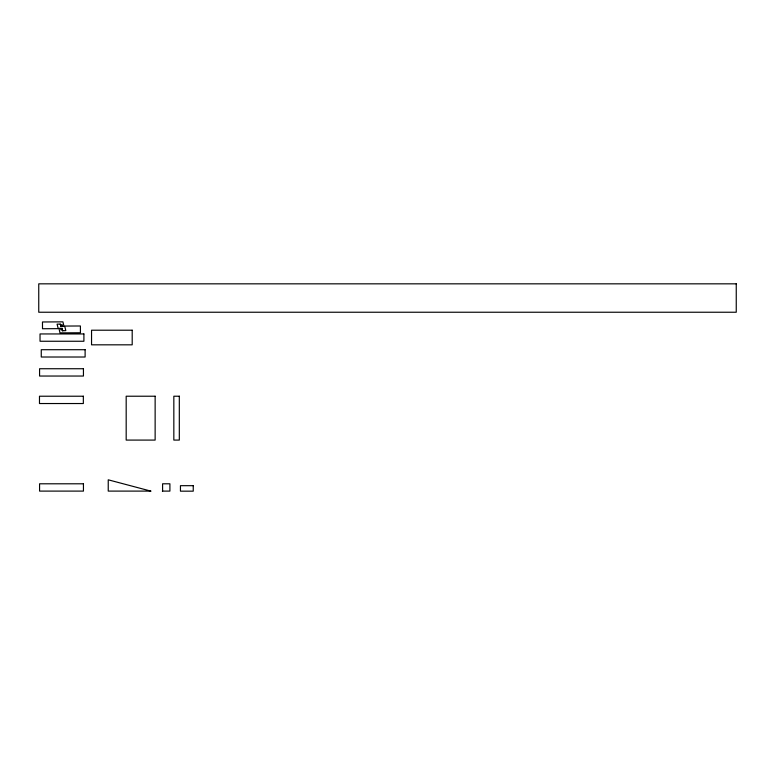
<?xml version="1.0" encoding="UTF-8"?>
<svg xmlns="http://www.w3.org/2000/svg" width="775" height="775" viewBox="0 0 775 775"><rect width="100%" height="100%" fill="white"/><g stroke="black" fill="none" stroke-linecap="round" stroke-linejoin="round"><path stroke-width="1.16" d="M60.576 325.558L60.576 326.42L63.967 326.391L62.93 321.858L42.47 321.974L42.509 328.745L58.222 328.648L57.079 324.134L60.227 324.105M60.227 324.115L60.566 324.957L62.262 324.773L61.922 325.558M60.576 325.568L61.932 325.723M62.339 330.78L65.817 330.596L64.683 326.062L80.397 325.984L80.426 332.766L59.975 332.872L58.939 328.329L62.32 328.309L62.32 329.172C60.14 328.232 60.15 330.722 62.329 329.772L62.668 330.789M162.333 491.098L169.909 491.098L169.909 483.794L162.595 483.794L162.595 491.098M736.25 283.834L38.75 283.834L38.75 312.238L736.25 312.238L736.25 283.834M132.196 330.208L91.547 330.208L91.547 344.827L132.196 344.827L132.196 330.208M83.903 333.948L40.038 333.948L40.038 341.252L83.903 341.252L83.903 333.948M85.114 349.709L41.259 349.709L41.259 357.013L85.114 357.013L85.114 349.709M83.438 368.735L39.573 368.735L39.573 376.04L83.438 376.04L83.438 368.735M83.342 396.219L39.477 396.219L39.477 403.533L83.342 403.533L83.342 396.219M155.136 396.219L126.18 396.219L126.18 440.084L155.136 440.084L155.136 396.219M179.316 396.219L173.833 396.219L173.833 440.084L179.316 440.084L179.316 396.219M83.438 483.794L39.573 483.794L39.573 491.098L83.438 491.098L83.438 483.794M193.246 485.683L180.449 485.683L180.449 491.166L193.246 491.166L193.246 485.683M150.805 491.098L108.238 491.098L108.238 479.812L150.805 491.098"/></g></svg>
